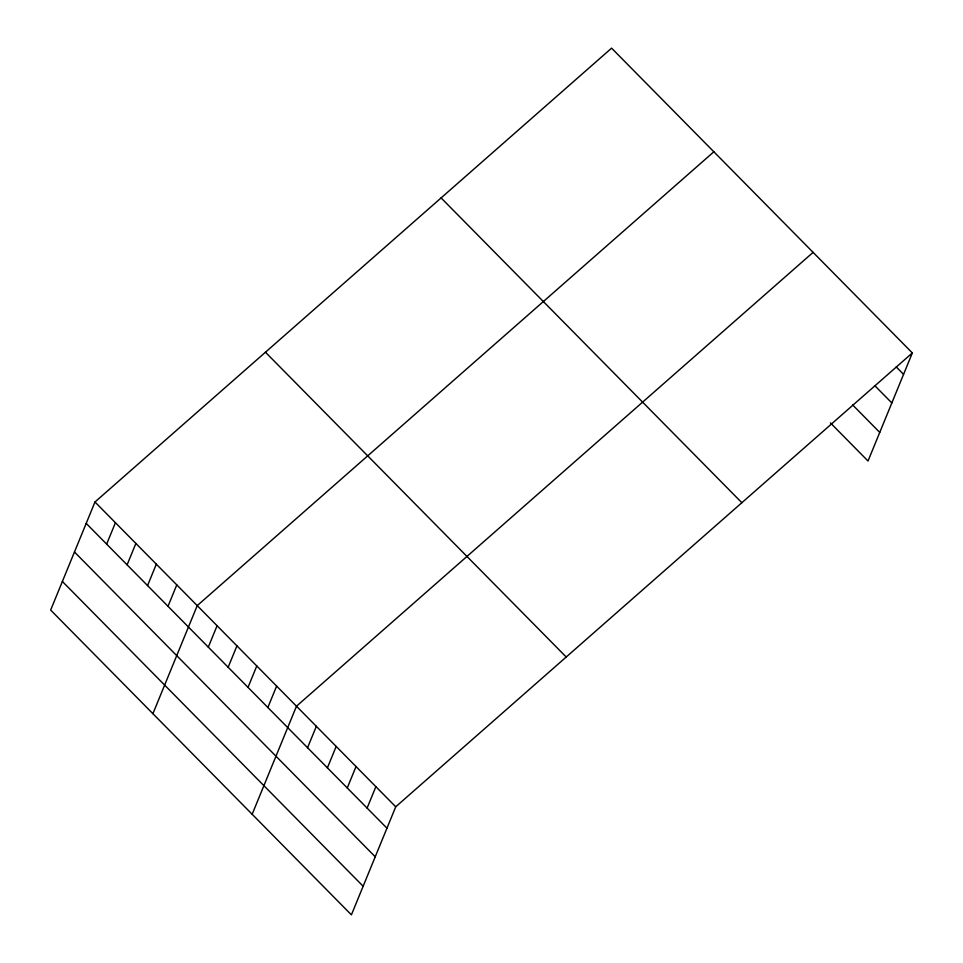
<?xml version="1.0" encoding="UTF-8"?>
<svg xmlns="http://www.w3.org/2000/svg" width="963" height="963" viewBox="0 0 963 963"><rect width="100%" height="100%" fill="white"/><g stroke="black" fill="none" stroke-linecap="round" stroke-linejoin="round"><path stroke-width="1.44" d="M94.976 501.988L50.654 610.061L351.411 914.85L395.733 806.789L912.346 352.94L611.589 48.15L94.976 501.988L395.733 806.789M106.652 544.119L115.428 522.716M127.104 564.848L135.879 543.445M147.556 585.576L156.331 564.174M168.007 606.305L176.783 584.89M152.912 713.691L197.234 605.619L713.848 151.781M208.309 647.136L217.084 625.733M228.159 667.263L236.934 645.86M248.009 687.377L256.784 665.975M267.858 707.492L276.634 686.089M252.162 814.265L296.484 706.204L813.097 252.366M307.558 747.721L316.333 726.319M327.408 767.836L336.183 746.433M347.258 787.951L356.033 766.548M367.108 808.077L375.883 786.663M912.346 352.94L868.024 461.012L830.419 422.889M896.252 366.939L903.571 374.342M875.126 386.007L891.834 402.943M852.592 404.881L879.749 432.411M441.102 197.921L741.859 502.71M265.451 352.229L566.22 657.019M86.201 523.391L386.957 828.192M74.464 551.992L375.221 856.781M62.378 581.459L363.147 886.249"/></g></svg>
